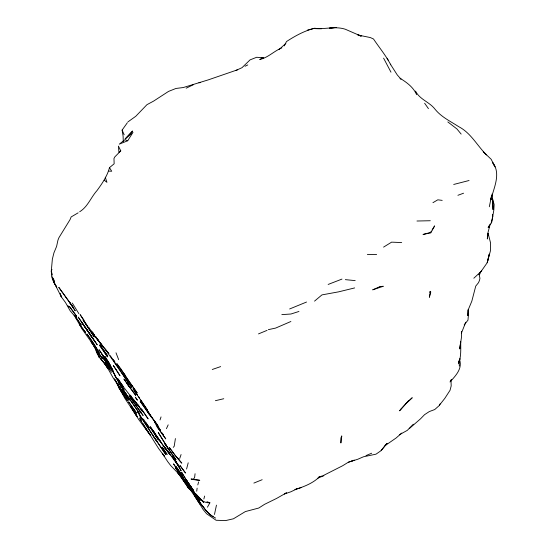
<?xml version="1.0" encoding="UTF-8"?>
<svg xmlns="http://www.w3.org/2000/svg" width="548" height="548" viewBox="0 0 548 548"><rect width="100%" height="100%" fill="white"/><g stroke="black" fill="none" stroke-linecap="round" stroke-linejoin="round"><path stroke-width="0.82" d="M54.211 282.727L56.752 287.138L53.704 282.158L51.676 276.884L51.286 271.171L52.355 259.156L53.937 252.827L56.588 246.449L57.965 240.113L58.937 237.681L70.055 219.611L71.158 216.94L78.145 212.829M487.878 233.496L487.309 238.996L488.11 233.434M195.074 473.705L194.595 477.616L193.225 479.329L191.04 479.014L199.773 480.308L192.629 479.521M491.111 198.04L489.309 206.774M175.408 438.558L174.196 446.284L173.243 447.36M490.878 199.821L491.522 195.725M491.529 195.691L490.905 199.719C493.823 187.69 501.338 173.641 492.515 162.283L494.96 166.893L491.186 159.304L483.24 151.721L486.501 154.906C477.205 145.665 470.903 133.034 458.909 126.766M98.9 357.392L99.099 356.138L95.612 348.871C96.838 356.412 102.914 360.632 106.826 366.646L100.202 358.036L103.49 361.831L107.888 368.77L106.709 366.42L113.518 378.49L120.663 388.258M79.672 211.768C87.858 206.719 90.858 197.39 97.01 190.567C102.079 183.628 107.333 175.997 109.477 167.667L114.148 163.79L113.97 158.523L114.813 156.913L120.772 150.864L118.409 146.069L118.937 152.351L120.772 150.864M430.406 291.337L429.372 297.311L430.742 292.009L430.406 291.337L429.605 292.173L430.742 292.009M216.46 505.14L214.467 514.483M488.754 226.098L488.152 227.495L491.693 222.283L493.782 210.439L494.132 204.575L492.618 199.054L492.995 209.637L492.796 200.616L492.008 194.088M489.474 227.228L490.097 224.187M186.567 469.047L188.211 462.807M197.122 488.124L196.725 491.227M491.268 222.954L492.789 216.501L492.44 214.556M459.354 366.071L459.06 362.262L459.923 358.741L458.628 363.317C461.368 356.426 460.649 348.932 460.724 341.712L459.683 348.939L461.471 337.356L461.567 331.526L461.402 333.177L465.738 322.231M480.117 272.596L479.377 275.576L479.932 278.316L479.5 280.371L478.52 282.652L475.739 286.118L471.835 301.147L468.335 309.538L467.78 315.614L468.15 309.689L468.506 314.018L467.971 320.142L464.197 324.902M489.46 226.975L487.953 232.708L490.583 243.031L490.419 250.874L487.24 262.684L478.733 274.815M197.807 484.918L198.602 481.911M203.863 498.981L204.637 496.056M181.087 454.539L179.703 458.505M451.703 379.538L451.045 381.593L451.182 385.929L450.052 390.279L444.777 398.417L439.291 405.342L440.092 403.89M160.023 419.96L161.043 416.905M52.437 275.089L51.286 271.171L51.827 269.602M51.286 271.171L51.834 269.575M166.428 428.694L168.181 424.844M284.268 45.902L286.501 41.545C294.92 36.058 303.996 31.051 313.744 28.482C324.204 29.64 334.958 25.859 345.267 29.222L360.885 36.017M450.36 381.223L451.162 379.73M207.439 507.188L209.884 502.804L206.911 501.673M429.755 232.681L423.001 234.462L430.797 232.818L434.639 225.886L432.16 229.845M431.331 231.16L430.502 232.482L430.797 232.818M127.718 140.754L124.923 139.713L119.3 144.145L127.718 140.754L133 132.342L125.451 138.877L132.575 131.02L125.108 138.87M123.286 141.699L123.108 136.233L122.122 130.061L127.369 122.711M385.052 445.647L381.141 450.545L387.094 443.414L385.052 445.647L396.115 437.996L401.759 433.071M449.963 381.963C455.607 375.825 462.718 368.612 459.525 359.481M399.321 434.783L407.322 430.351L413.322 424.2M481.199 271.397L481.644 270.979L473.815 278.226M278.966 49.608L285.857 43.402M439.003 405.767L434.742 409.541L429.317 411.562L424.556 414.678L420.439 418.905L409.253 428.625M314.531 301.133L321.936 294.899L338.65 291.837L354.652 287.926M127.951 121.889L135.788 116.265L146.946 104.682L153.598 101.106L168.503 91.427L175.942 88.461L183.32 87.529L208.261 79.878L237.668 69.754M381.011 450.696L376.01 454.169L363.461 456.785L357.789 459.251L348.302 462.252L342.575 465.779L323.197 475.602M213.254 516.195L212.734 516.524C207.26 513.079 203.438 507.414 199.691 502.235C204.075 508.304 208.72 514.853 215.624 518.079M383.573 247.114L391.71 242.086M432.947 202.671L437.811 199.815L442.195 200.376M318.415 477.329L319.82 476.507C313.086 483.274 303.873 486.775 294.92 489.556L301.263 487.556M281.877 47.875C273.932 51.046 268.335 57.567 259.738 59.492L263.033 57.78L263.773 57.848M253.868 483.083L262.17 479.706M186.169 88.207L193.444 84.673M245.038 66.26L247.812 64.924M296.797 488.96L290.796 491.816L284.426 493.981L286.481 492.796L276.665 498.392L264.574 504.331L258.793 508.023L245.367 511.572L233.421 518.798L225.543 520.6L216.09 520.258L206.603 513.736L203.144 509.565L194.513 495.495L199.972 504.044L188.553 487.056L190.889 490.193L186.82 485.076L191.053 490.398M235.736 70.534L242.004 67.685L250.066 59.876L256.683 57.273L263.033 57.78L261.471 57.835M341.966 279.09L328.142 284.446M306.538 302.037L289.639 308.969M365.961 455.607L371.681 453.21M258.492 333.903L267.047 330.362M290.892 321.498L275.61 328.088L268.342 329.643M317.854 478.082L323.868 475.76M457.916 195.3L463.581 193.204M348.302 462.252L354.296 460.169L351.72 461.053M212.261 369.489L220.652 366.598M320.087 476.63L322.423 475.863M298.948 311.463L290.954 314.011L281.83 314.621M453.696 184.457L469.061 180.511M307.277 30.188L315.086 28.14M215.405 400.691L223.769 398.732M329.369 28.188L336.143 27.462L329.444 28.195M198.917 82.762L200.609 82.597M416.966 221.015L430.29 220.734M367.352 254.395L376.64 254.56M316.127 28.558L321.69 28.722M108.915 171.12L111.717 171.243L109.477 167.667M392.279 242.168L401.691 242.579M345.343 279.638L355.2 280.617M209.884 502.804C203.568 503.139 199.301 498.81 196.006 494.063L203.815 502.489L197.527 496.392L200.767 499.44L200.232 499.132L201.712 499.694M361.283 35.956L359.269 35.284L370.311 37.552L373.51 38.997C379.25 47.608 385.943 55.519 390.738 64.794M361.194 35.915L357.392 34.62L360.324 35.887M91.084 331.684L93.085 332.595M458.429 126.492C450.312 121.231 441.387 117.039 435.16 109.374C429.7 102.024 419.713 99.592 415.521 91.078M104.195 180.169L106.949 182.326L105.264 177.21M447.826 121.923L456.922 128.951L461.149 134.082M191.684 490.981L188.581 488.412L183.169 479.877L188.581 488.412M171.127 455.169L167.332 451.031L169.558 453.463L164.373 446.743L179.347 467.095L174.791 460.108M192.321 489.72L197.972 498.653L192.355 489.748L200.13 500.783L190.183 486.398L194.876 493.7M134.904 392.026L137.418 394.923L132.972 388.717L147.686 410.452L140.802 400.061M74.377 315.689L70.219 310.894L65.513 302.551L61.342 296.893L53.786 281.987M110.169 367.393L108.23 365.139L112.491 370.941M121.656 389.416L124.026 392.649M82.878 329.136L85.57 332.355L79.35 324.238L74.138 315.196M91.242 331.8L104.065 348.028L95.516 336.575L102.579 346.199M172.634 456.936L174.079 458.697M164.626 447.702L169.757 454.004L164.626 447.702L152.817 430.269L161.537 443.209L157.769 437.79M93.975 334.588L90.53 330.273M167.072 450.737L158.934 439.53M91.516 331.499L93.961 334.568M94.037 334.712L91.071 330.978L103.271 347.131M100.394 343.151L108.929 353.7L104.976 348.918L131.664 387.354L113.402 360.351M181.758 477.918L179.641 474.698L185.203 483.11L177.826 472.924L180.648 475.911L170.729 465.588L167.674 461.594L162.283 453.319L164.612 456.539L158.571 448.47L142.973 423.597M196.369 497.577L200.075 502.975L173.517 463.889L192.156 491.118L185.464 481.966L190.272 489.083M148.583 413.487L148.885 413.877L140.199 401.307L151.912 417.802L147.344 411.808M119.443 387.046L129.02 400.335L123.129 391.793L125.869 395.423L124.951 394.033M177.641 470.985L179.991 474.287L175.552 468.067L179.991 474.287M140.583 412.041L129.075 395.786L143.131 415.528L139.254 410.233M154.022 437.489L157.509 442.12L154.022 437.489L137.301 411.37L153.255 435.633M125.999 393.813L123.252 390.066L133.006 403.78M84.392 330.944L79.35 324.238L81.851 328.697L92.742 344.103L91.084 341.719L96.085 349.651L94.249 346.083M95.516 336.575L98.688 340.794M134.198 409.993L136.171 412.678L131.499 405.842M109.237 364.365L102.12 354.474L109.237 364.365L106.483 360.036L112.635 369.688L107.792 360.837L104.88 356.44L109.997 365.071L108.477 362.173L115.416 376.558L137.253 404.794L133.959 400.019M130.397 395.142L131.369 396.444M166.489 446.099L164.797 443.825L176.024 459.71L167.352 447.305M84.036 325.581L78.172 317.087L97.249 344.843L85.05 326.951L95.263 342.137M157.023 426.659L165.729 438.838L157.023 426.659L154.714 422.186M185.464 481.966L187.238 484.384L183.121 478.418L186.656 483.74M87.68 330.917L81.666 322.34L84.536 326.272M90.9 331.328L80.118 314.614L84.002 320.224M131.136 405.328L128.588 401.821L135.233 411.425M130.945 384.36L137.199 392.978L124.033 373.996L132.527 386.648M194.061 494.433L198.534 500.714M141.521 421.261L139.699 418.501L144.617 426.961L149.268 433.674M172.12 456.381L173.901 458.868M145.008 427.509L147.022 430.317M114.888 374.654L106.771 362.701L109.689 366.838M118.163 379.257L119.567 381.23L118.19 379.189M193.636 490.727L187.286 481.726L185.813 479.445L193.636 490.727L185.875 479.548L188.375 483.268L187.286 481.726L181.71 472.451L187.286 481.726M180.881 474.335L179.018 471.698L185.984 482.514M424.638 103.23L428.44 108.655M81.666 322.34L92.119 337.575M117.772 378.647L119.567 381.23M67.959 305.702L68.849 306.99M133.835 405.116L139.904 413.959L139.295 413.082M112.361 369.304L113.265 370.612M108.189 367.407L105.456 363.44L111.559 372.311M143.425 419.104L149.494 427.933L145.946 422.768M145.562 428.276L150.303 435.174L138.747 419.597L130.705 406.643M138.678 396.752L139.514 397.971M132.917 410.089L137.123 416.699L124.985 398.588L119.622 388.587L127.602 400.663L121.224 391.71L118.395 386.08M172.572 457.087L177.99 465.019L181.176 470.883L175.689 461.348M103.915 356.878L99.017 349.679L102.442 354.912M112.929 371.585L114.237 373.51M110.264 355.686L112.95 359.652M124.396 391.69L138.384 411.76M118.601 379.805L123.074 386.45L120.005 381.881M72.315 303.092L78.891 313.689M155.488 439.448L165.791 454.532L153.351 435.776M122.101 373.25L128.321 382.682L127.417 381.305M88.66 332.218L91.632 336.835M416.651 94.681C413.26 87.118 406.808 82.488 400.067 78.261L400.972 79.152L397.252 74.912L390.382 64.157M88.797 327.403L90.16 329.547M176.072 461.957L177.99 465.019L175.415 460.717M134 409.657L136.486 413.678M182.395 476.849L184.409 480.48L181.354 475L184.786 480.904M114.601 378.942L118.69 385.95M390.977 72.178L383.6 58.17M74.576 315.292L76.391 318.518M387.107 58.225L388.251 60.301M118.176 385.162L119.279 387.244M120.012 388.635L123.362 394.033L119.485 388.779L114.505 378.976M94.208 346.076L99.099 356.138M122.122 130.061L124.163 134.746M117.731 384.484L119.485 388.779L117.758 384.299M52.348 276.829L54.505 282.138L53.581 279.007M115.998 352.796L118.663 359.652M60.239 293.865L61.342 296.893L60.294 293.68M52.745 278.22L53.704 282.158L53.341 279.768M492.467 214.515L492.666 216.172M458.991 360.618L459.06 362.262M341.767 436.057L340.89 442.996L340.87 438.064L341.767 436.057M489.234 254.224L487.24 262.684L489.234 254.224M401.211 408.801L399.567 410.829L408.335 401.02L401.211 408.801M412.13 397.827L406.027 403.506L412.13 397.827M379.983 286.611L372.702 289.837L383.299 286.268L379.983 286.611M178.86 459.354L175.326 455.594L169.428 447.641L175.326 455.594L181.813 463.163L177.429 458.08L178.86 459.354M203.877 507.421L203.561 507.051L203.877 507.421M163.181 434.509L161.509 432.543L163.181 434.509M142.227 419.521L139.959 416.918L142.227 419.521M114.765 361.824L113.306 359.878L114.765 361.824M139.247 406.65L131.102 396.738L139.247 406.65M127.602 384.347L127.054 383.689L135.753 395.389L127.602 384.347M123.978 389.505L119.957 384.497L114.703 375.14L119.45 383.285L123.978 389.505M182.792 469.383L179.936 465.499L185.553 473.034L182.792 469.383M138.808 406.102L137.315 404.198L142.59 411.685L138.808 406.102M182.436 475.87L176.196 466.759L182.436 475.87M66.144 297.509L58.773 287.351L73.377 307.647L66.144 297.509M90.084 338.226L86.851 333.979L93.496 343.226L99.215 352.665L90.084 338.226M120.848 368.968L116.806 363.639L125.074 375.291L120.848 368.968M153.159 419.241L146.213 408.835L151.364 416.877L157.982 425.659L153.159 419.241M178.299 470.807L175.894 467.184L178.299 470.807M76.652 316.271L69.548 306.647L76.652 316.271M105.189 360.906L102.175 356.823L107.572 364.235L105.189 360.906M97.01 350.343L94.016 346.261L102.291 358.522L97.01 350.343M130.006 387.614L123.992 379.093L130.006 387.614M103.819 350.425L100.435 345.726L107.757 356.056L103.819 350.425M102.736 349.617L99.4 344.966L107.49 356.864L102.736 349.617M188.293 482.918L185.875 479.548L191.964 488.521L188.293 482.918M147.467 420.021L147.467 420.021M167.058 454.361L162.181 447.175L167.058 454.361M137.329 400.054L135.356 397.252L137.329 400.054M148.056 418.795L141.405 408.966L148.056 418.795M106.682 364.215L105.195 362.098L110.162 369.174L106.682 364.215M81.241 325.087L75.727 317.196L81.241 325.087M151.618 428.639L150.323 426.782L155.317 434.05L151.618 428.639M85.933 324.115L83.056 319.97L94.201 336.993L85.933 324.115M156.29 423.912L153.303 419.535L160.406 430.173L156.29 423.912M72.966 307.257L69.665 302.393L75.234 310.805L72.966 307.257M125.752 393.697L118.375 382.244L125.752 393.697M116.334 370.03L113.299 365.489L120.005 375.736L116.334 370.03M166.613 446.072L165.311 444.12L169.181 450.018L158.235 432.516L166.613 446.072M158.406 439.921L155.906 436.133L158.406 439.921M156.07 436.235L150.07 427.152L156.07 436.235M134.164 411.247L132.006 407.753L136.918 416.076L134.164 411.247"/></g></svg>
